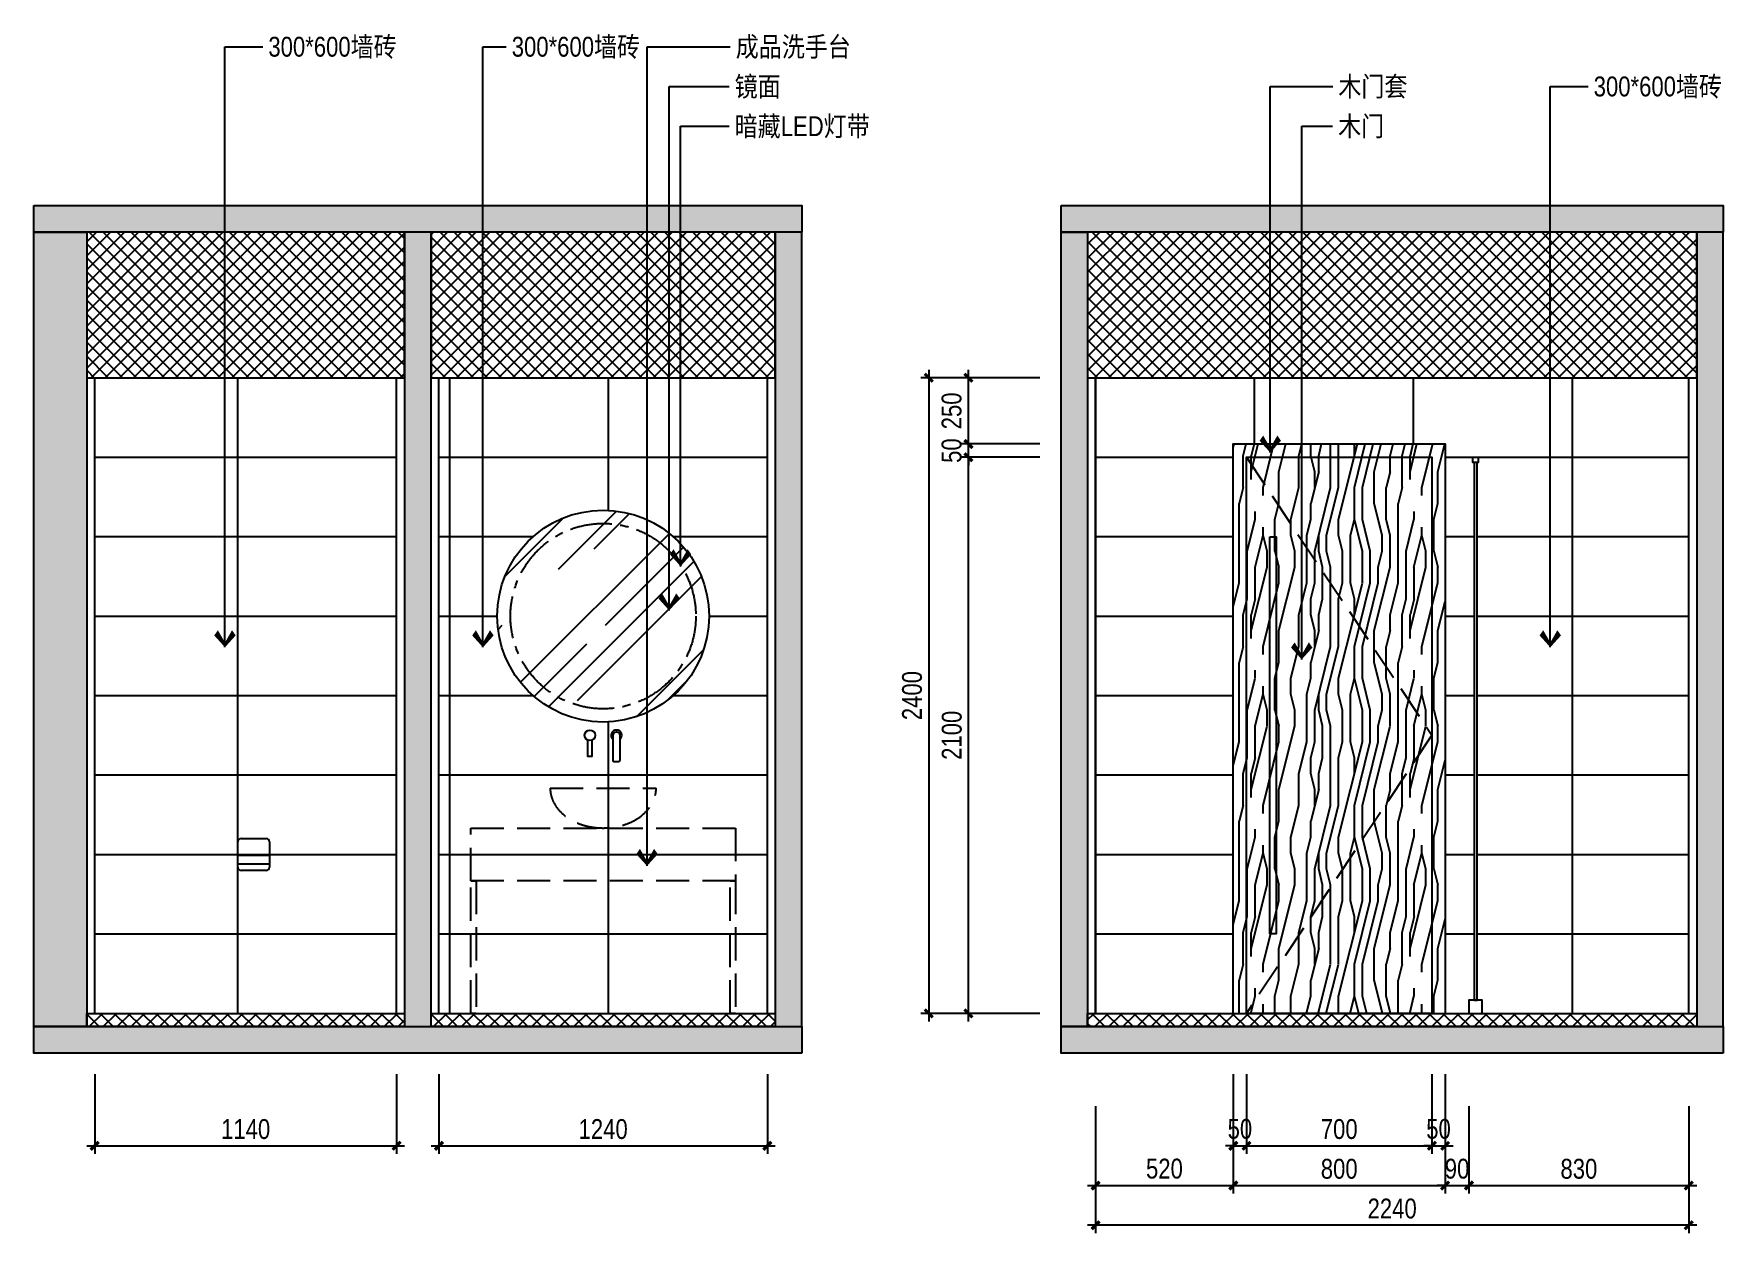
# Model space of a CAD drawing. Extents: x 468514 to 728049, y -74127 to 69080.
# Drawn here: x 614722 to 621101, y -71357 to -66828 of the extents above; entities that cross this region are included whole.
import ezdxf

# ---------------------------------------------------------------- set-up
doc = ezdxf.new("R2010")
doc.units = 0
doc.header["$LTSCALE"] = 500
doc.header["$MEASUREMENT"] = 0
doc.linetypes.add('CENTER', pattern=[50.8, 31.75, -6.35, 6.35, -6.35])
doc.linetypes.add('DASH', pattern=[0.35, 0.25, -0.1])
doc.layers.get('Defpoints').update_dxf_attribs({"color": 229})
for name, color, linetype in [('E 立面填充', 250, 'Continuous'), ('E 立面墙体', 245, 'Continuous'), ('E 立面家具、洁具', 153, 'Continuous'), ('E 立面材料分格线', 8, 'Continuous'), ('E 立面标注尺寸', 9, 'Continuous'), ('E 立面装饰完成线', 225, 'Continuous'), ('E 立面门', 107, 'Continuous')]:
    doc.layers.add(name, color=color, linetype=linetype)
doc.styles.add('PDC DIM', font='PMingLiU-ExtB.ttf', dxfattribs={"width": 0.85})
doc.dimstyles.new('PDC-A2', dxfattribs={"dimscale": 0, "dimtxt": 2.5, "dimasz": 1, "dimexe": 1, "dimexo": 1, "dimgap": 0.7, "dimtad": 1, "dimdec": 0, "dimtxsty": 'PDC DIM', "dimblk": 'ARCHTICK', "dimcen": 1, "dimdle": 1, "dimclrd": 8, "dimclre": 8, "dimclrt": 9, "dimadec": 0, "dimazin": 0, "dimtfac": 1, "dimtdec": 0, "dimtix": 1, "dimtmove": 2, "dimatfit": 3, "dimldrblk": 'PDC A2 T R', "dimfxl": 10, "dimfxlon": 1, "dimarcsym": 0})

# ---------------------------------------------------------------- blocks, each defined once
blk = doc.blocks.new('A$C75677FE9')
for p, q in [((0, 12.5), (0, 107.5)), ((12.5, 120), (107.5, 120)), ((120, 107.5), (120, 12.5)), ((120, 55.6), (0, 55.6)), ((0, 25), (120, 25)), ((107.5, 0), (12.5, 0))]:
    blk.add_line(p, q)
for centre, start, end in [((12.5, 107.5), 90, 180), ((107.5, 107.5), 0, 90), ((12.5, 12.5), 180, 270), ((107.5, 12.5), 270, 0)]:
    blk.add_arc(centre, 12.5, start, end)
blk = doc.blocks.new('4334')
at = {"layer": 'E 立面家具、洁具'}
blk.add_lwpolyline([(609050.2, 2756.5), (609050.2, 2695), (609035.2, 2695), (609035.2, 2756.5)], dxfattribs=at)
blk.add_lwpolyline([(609130.2, 2775, -1), (609155.2, 2775), (609155.2, 2680, -0.414214), (609150.2, 2675), (609135.2, 2675, -0.414214), (609130.2, 2680)], format="xyb", close=True, dxfattribs=at)
blk.add_circle((609042.7, 2775), 20, dxfattribs=at)
blk.add_arc((609142.7, 2775), 20, 308.68219, 231.31781, dxfattribs=at)
blk = doc.blocks.new('34345')
at = {"linetype": 'DASH'}
blk.add_lwpolyline([(616671.6, -71983.3), (617071.6, -71983.3)], dxfattribs=at)
for points in [[(616371.6, -72133.3), (617371.6, -72133.3), (617371.6, -72333.3), (616371.6, -72333.3)], [(616371.6, -72333.3), (616391.6, -72333.3), (616391.6, -72833.3), (616371.6, -72833.3)], [(617351.6, -72333.3), (617371.6, -72333.3), (617371.6, -72833.3), (617351.6, -72833.3)]]:
    blk.add_lwpolyline(points, close=True, dxfattribs=at)
blk.add_ellipse((616871.6, -71983.3), major_axis=(200, 0), ratio=0.75, start_param=3.141593, end_param=6.283185, dxfattribs=at)
blk.add_blockref('4334', (7778.9, -74558.3))
blk = doc.blocks.new('_ArchTick')
at = {"color": 0, "linetype": 'ByBlock', "const_width": 0.4}
blk.add_lwpolyline([(-0.5, -0.5), (0.5, 0.5)], dxfattribs=at)
blk = doc.blocks.new('*D2056')
at = {"layer": 'Defpoints', "color": 0, "transparency": 16777216}
for p in [(618251, -68426.5), (618551, -68426.5), (618551, -70526.5)]:
    blk.add_point(p, dxfattribs=at)
at = {"layer": 'E 立面标注尺寸', "color": 8, "lineweight": -2, "transparency": 16777216}
for p, q in [((618521, -68426.5), (618221, -68426.5)), ((618251, -70556.5), (618251, -68396.5)), ((618521, -70526.5), (618221, -70526.5))]:
    blk.add_line(p, q, dxfattribs=at)
at = {"layer": 'E 立面标注尺寸', "color": 8, "lineweight": -2, "transparency": 16777216, "xscale": 30.00000447440561, "yscale": 30.00000447440561, "zscale": 30.00000447440561}
for p, rotation in [((618251, -68426.5), 90), ((618251, -70526.5), 270)]:
    blk.add_blockref('_ArchTick', p, dxfattribs=dict(at, rotation=rotation))
at = {"layer": 'E 立面标注尺寸', "color": 9, "transparency": 16777216, "insert": (618188.3, -69476.5), "char_height": 75, "attachment_point": 5, "rotation": 90, "style": 'PDC DIM'}
blk.add_mtext('2100', dxfattribs=at)
blk = doc.blocks.new('PDC A2 T R')
at = {"color": 0, "linetype": 'ByBlock'}
blk.add_line((0, 0), (-2, 0), dxfattribs=at)
for points in [[(-2.15, 0.89), (-1.49, 1.35), (-0.6, 0), (0, 0)], [(-2.15, -0.89), (-1.49, -1.35), (-0.6, 0), (0, 0)]]:
    blk.add_solid(points, dxfattribs=at)
blk = doc.blocks.new('*D2057')
at = {"layer": 'Defpoints', "color": 0, "transparency": 16777216}
for p in [(618251, -68376.5), (618551, -68376.5), (618551, -68426.5)]:
    blk.add_point(p, dxfattribs=at)
at = {"layer": 'E 立面标注尺寸', "color": 8, "lineweight": -2, "transparency": 16777216}
for p, q in [((618521, -68376.5), (618221, -68376.5)), ((618251, -68376.5), (618251, -68346.5)), ((618251, -68426.5), (618251, -68376.5)), ((618521, -68426.5), (618221, -68426.5)), ((618251, -68426.5), (618251, -68456.5))]:
    blk.add_line(p, q, dxfattribs=at)
at = {"layer": 'E 立面标注尺寸', "color": 8, "lineweight": -2, "transparency": 16777216, "xscale": 30.00000447440561, "yscale": 30.00000447440561, "zscale": 30.00000447440561}
for p, rotation in [((618251, -68376.5), 270), ((618251, -68426.5), 90)]:
    blk.add_blockref('_ArchTick', p, dxfattribs=dict(at, rotation=rotation))
at = {"layer": 'E 立面标注尺寸', "color": 9, "transparency": 16777216, "insert": (618187.6, -68401.5), "char_height": 75, "attachment_point": 5, "rotation": 90, "style": 'PDC DIM'}
blk.add_mtext('50', dxfattribs=at)
blk = doc.blocks.new('*D2058')
at = {"layer": 'Defpoints', "color": 0, "transparency": 16777216}
for p in [(618251, -68126.5), (618551, -68126.5), (618551, -68376.5)]:
    blk.add_point(p, dxfattribs=at)
at = {"layer": 'E 立面标注尺寸', "color": 8, "lineweight": -2, "transparency": 16777216}
for p, q in [((618521, -68126.5), (618221, -68126.5)), ((618251, -68406.5), (618251, -68096.5)), ((618521, -68376.5), (618221, -68376.5))]:
    blk.add_line(p, q, dxfattribs=at)
at = {"layer": 'E 立面标注尺寸', "color": 8, "lineweight": -2, "transparency": 16777216, "xscale": 30.00000447440561, "yscale": 30.00000447440561, "zscale": 30.00000447440561}
for p, rotation in [((618251, -68126.5), 90), ((618251, -68376.5), 270)]:
    blk.add_blockref('_ArchTick', p, dxfattribs=dict(at, rotation=rotation))
at = {"layer": 'E 立面标注尺寸', "color": 9, "transparency": 16777216, "insert": (618187.6, -68251.5), "char_height": 75, "attachment_point": 5, "rotation": 90, "style": 'PDC DIM'}
blk.add_mtext('250', dxfattribs=at)
blk = doc.blocks.new('*D2059')
at = {"layer": 'Defpoints', "color": 0, "transparency": 16777216}
for p in [(618551, -68126.5), (618101, -70526.5), (618551, -70526.5)]:
    blk.add_point(p, dxfattribs=at)
at = {"layer": 'E 立面标注尺寸', "color": 8, "lineweight": -2, "transparency": 16777216}
for p, q in [((618401, -68126.5), (618071, -68126.5)), ((618101, -68096.5), (618101, -70556.5)), ((618401, -70526.5), (618071, -70526.5))]:
    blk.add_line(p, q, dxfattribs=at)
at = {"layer": 'E 立面标注尺寸', "color": 8, "lineweight": -2, "transparency": 16777216, "xscale": 30.00000447440561, "yscale": 30.00000447440561, "zscale": 30.00000447440561}
for p, rotation in [((618101, -68126.5), 90), ((618101, -70526.5), 270)]:
    blk.add_blockref('_ArchTick', p, dxfattribs=dict(at, rotation=rotation))
at = {"layer": 'E 立面标注尺寸', "color": 9, "transparency": 16777216, "insert": (618038.3, -69326.5), "char_height": 75, "attachment_point": 5, "rotation": 90, "style": 'PDC DIM'}
blk.add_mtext('2400', dxfattribs=at)
blk = doc.blocks.new('*D2060')
at = {"layer": 'Defpoints', "color": 0, "transparency": 16777216}
for p in [(614951.6, -70726.5), (616091.6, -70726.5), (616091.6, -71026.5)]:
    blk.add_point(p, dxfattribs=at)
at = {"layer": 'E 立面标注尺寸', "color": 8, "lineweight": -2, "transparency": 16777216}
for p, q in [((614951.6, -70756.5), (614951.6, -71056.5)), ((616091.6, -70756.5), (616091.6, -71056.5)), ((614921.6, -71026.5), (616121.6, -71026.5))]:
    blk.add_line(p, q, dxfattribs=at)
at = {"layer": 'E 立面标注尺寸', "color": 8, "lineweight": -2, "transparency": 16777216, "xscale": 30.00000447440561, "yscale": 30.00000447440561, "zscale": 30.00000447440561, "rotation": 180}
blk.add_blockref('_ArchTick', (614951.6, -71026.5), dxfattribs=at)
at = {"layer": 'E 立面标注尺寸', "color": 8, "lineweight": -2, "transparency": 16777216, "xscale": 30.00000447440561, "yscale": 30.00000447440561, "zscale": 30.00000447440561}
blk.add_blockref('_ArchTick', (616091.6, -71026.5), dxfattribs=at)
at = {"layer": 'E 立面标注尺寸', "color": 9, "transparency": 16777216, "insert": (615521.6, -70963.7), "char_height": 75, "attachment_point": 5, "style": 'PDC DIM'}
blk.add_mtext('1140', dxfattribs=at)
blk = doc.blocks.new('*D2061')
at = {"layer": 'Defpoints', "color": 0, "transparency": 16777216}
for p in [(616251.6, -70726.5), (617491.6, -70726.5), (617491.6, -71026.5)]:
    blk.add_point(p, dxfattribs=at)
at = {"layer": 'E 立面标注尺寸', "color": 8, "lineweight": -2, "transparency": 16777216}
for p, q in [((616251.6, -70756.5), (616251.6, -71056.5)), ((617491.6, -70756.5), (617491.6, -71056.5)), ((616221.6, -71026.5), (617521.6, -71026.5))]:
    blk.add_line(p, q, dxfattribs=at)
at = {"layer": 'E 立面标注尺寸', "color": 8, "lineweight": -2, "transparency": 16777216, "xscale": 30.00000447440561, "yscale": 30.00000447440561, "zscale": 30.00000447440561, "rotation": 180}
blk.add_blockref('_ArchTick', (616251.6, -71026.5), dxfattribs=at)
at = {"layer": 'E 立面标注尺寸', "color": 8, "lineweight": -2, "transparency": 16777216, "xscale": 30.00000447440561, "yscale": 30.00000447440561, "zscale": 30.00000447440561}
blk.add_blockref('_ArchTick', (617491.6, -71026.5), dxfattribs=at)
at = {"layer": 'E 立面标注尺寸', "color": 9, "transparency": 16777216, "insert": (616871.6, -70963.7), "char_height": 75, "attachment_point": 5, "style": 'PDC DIM'}
blk.add_mtext('1240', dxfattribs=at)
blk = doc.blocks.new('*D2062')
at = {"layer": 'Defpoints', "color": 0, "transparency": 16777216}
for p in [(619251, -70726.5), (619301, -70726.5), (619301, -71026.5)]:
    blk.add_point(p, dxfattribs=at)
at = {"layer": 'E 立面标注尺寸', "color": 8, "lineweight": -2, "transparency": 16777216}
for p, q in [((619251, -70756.5), (619251, -71056.5)), ((619301, -70756.5), (619301, -71056.5)), ((619251, -71026.5), (619221, -71026.5)), ((619251, -71026.5), (619301, -71026.5)), ((619301, -71026.5), (619331, -71026.5))]:
    blk.add_line(p, q, dxfattribs=at)
at = {"layer": 'E 立面标注尺寸', "color": 8, "lineweight": -2, "transparency": 16777216, "xscale": 30.00000447440561, "yscale": 30.00000447440561, "zscale": 30.00000447440561}
blk.add_blockref('_ArchTick', (619251, -71026.5), dxfattribs=at)
at = {"layer": 'E 立面标注尺寸', "color": 8, "lineweight": -2, "transparency": 16777216, "xscale": 30.00000447440561, "yscale": 30.00000447440561, "zscale": 30.00000447440561, "rotation": 180}
blk.add_blockref('_ArchTick', (619301, -71026.5), dxfattribs=at)
at = {"layer": 'E 立面标注尺寸', "color": 9, "transparency": 16777216, "insert": (619276, -70963), "char_height": 75, "attachment_point": 5, "style": 'PDC DIM'}
blk.add_mtext('50', dxfattribs=at)
blk = doc.blocks.new('*D2063')
at = {"layer": 'Defpoints', "color": 0, "transparency": 16777216}
for p in [(619301, -70726.5), (620001, -70726.5), (620001, -71026.5)]:
    blk.add_point(p, dxfattribs=at)
at = {"layer": 'E 立面标注尺寸', "color": 8, "lineweight": -2, "transparency": 16777216}
for p, q in [((619301, -70756.5), (619301, -71056.5)), ((620001, -70756.5), (620001, -71056.5)), ((619271, -71026.5), (620031, -71026.5))]:
    blk.add_line(p, q, dxfattribs=at)
at = {"layer": 'E 立面标注尺寸', "color": 8, "lineweight": -2, "transparency": 16777216, "xscale": 30.00000447440561, "yscale": 30.00000447440561, "zscale": 30.00000447440561, "rotation": 180}
blk.add_blockref('_ArchTick', (619301, -71026.5), dxfattribs=at)
at = {"layer": 'E 立面标注尺寸', "color": 8, "lineweight": -2, "transparency": 16777216, "xscale": 30.00000447440561, "yscale": 30.00000447440561, "zscale": 30.00000447440561}
blk.add_blockref('_ArchTick', (620001, -71026.5), dxfattribs=at)
at = {"layer": 'E 立面标注尺寸', "color": 9, "transparency": 16777216, "insert": (619651, -70963.7), "char_height": 75, "attachment_point": 5, "style": 'PDC DIM'}
blk.add_mtext('700', dxfattribs=at)
blk = doc.blocks.new('*D2064')
at = {"layer": 'Defpoints', "color": 0, "transparency": 16777216}
for p in [(620001, -70726.5), (620051, -70726.5), (620051, -71026.5)]:
    blk.add_point(p, dxfattribs=at)
at = {"layer": 'E 立面标注尺寸', "color": 8, "lineweight": -2, "transparency": 16777216}
for p, q in [((620001, -70756.5), (620001, -71056.5)), ((620051, -70756.5), (620051, -71056.5)), ((620001, -71026.5), (619971, -71026.5)), ((620001, -71026.5), (620051, -71026.5)), ((620051, -71026.5), (620081, -71026.5))]:
    blk.add_line(p, q, dxfattribs=at)
at = {"layer": 'E 立面标注尺寸', "color": 8, "lineweight": -2, "transparency": 16777216, "xscale": 30.00000447440561, "yscale": 30.00000447440561, "zscale": 30.00000447440561}
blk.add_blockref('_ArchTick', (620001, -71026.5), dxfattribs=at)
at = {"layer": 'E 立面标注尺寸', "color": 8, "lineweight": -2, "transparency": 16777216, "xscale": 30.00000447440561, "yscale": 30.00000447440561, "zscale": 30.00000447440561, "rotation": 180}
blk.add_blockref('_ArchTick', (620051, -71026.5), dxfattribs=at)
at = {"layer": 'E 立面标注尺寸', "color": 9, "transparency": 16777216, "insert": (620026, -70963), "char_height": 75, "attachment_point": 5, "style": 'PDC DIM'}
blk.add_mtext('50', dxfattribs=at)
blk = doc.blocks.new('*D2065')
at = {"layer": 'Defpoints', "color": 0, "transparency": 16777216}
for p in [(618731, -70726.5), (619251, -70726.5), (619251, -71176.5)]:
    blk.add_point(p, dxfattribs=at)
at = {"layer": 'E 立面标注尺寸', "color": 8, "lineweight": -2, "transparency": 16777216}
for p, q in [((618731, -70876.5), (618731, -71206.5)), ((619251, -70876.5), (619251, -71206.5)), ((618701, -71176.5), (619281, -71176.5))]:
    blk.add_line(p, q, dxfattribs=at)
at = {"layer": 'E 立面标注尺寸', "color": 8, "lineweight": -2, "transparency": 16777216, "xscale": 30.00000447440561, "yscale": 30.00000447440561, "zscale": 30.00000447440561, "rotation": 180}
blk.add_blockref('_ArchTick', (618731, -71176.5), dxfattribs=at)
at = {"layer": 'E 立面标注尺寸', "color": 8, "lineweight": -2, "transparency": 16777216, "xscale": 30.00000447440561, "yscale": 30.00000447440561, "zscale": 30.00000447440561}
blk.add_blockref('_ArchTick', (619251, -71176.5), dxfattribs=at)
at = {"layer": 'E 立面标注尺寸', "color": 9, "transparency": 16777216, "insert": (618991, -71113), "char_height": 75, "attachment_point": 5, "style": 'PDC DIM'}
blk.add_mtext('520', dxfattribs=at)
blk = doc.blocks.new('*D2066')
at = {"layer": 'Defpoints', "color": 0, "transparency": 16777216}
for p in [(619251, -70726.5), (620051, -70726.5), (620051, -71176.5)]:
    blk.add_point(p, dxfattribs=at)
at = {"layer": 'E 立面标注尺寸', "color": 8, "lineweight": -2, "transparency": 16777216}
for p, q in [((619251, -70876.5), (619251, -71206.5)), ((620051, -70876.5), (620051, -71206.5)), ((619221, -71176.5), (620081, -71176.5))]:
    blk.add_line(p, q, dxfattribs=at)
at = {"layer": 'E 立面标注尺寸', "color": 8, "lineweight": -2, "transparency": 16777216, "xscale": 30.00000447440561, "yscale": 30.00000447440561, "zscale": 30.00000447440561, "rotation": 180}
blk.add_blockref('_ArchTick', (619251, -71176.5), dxfattribs=at)
at = {"layer": 'E 立面标注尺寸', "color": 8, "lineweight": -2, "transparency": 16777216, "xscale": 30.00000447440561, "yscale": 30.00000447440561, "zscale": 30.00000447440561}
blk.add_blockref('_ArchTick', (620051, -71176.5), dxfattribs=at)
at = {"layer": 'E 立面标注尺寸', "color": 9, "transparency": 16777216, "insert": (619651, -71113.7), "char_height": 75, "attachment_point": 5, "style": 'PDC DIM'}
blk.add_mtext('800', dxfattribs=at)
blk = doc.blocks.new('*D2067')
at = {"layer": 'Defpoints', "color": 0, "transparency": 16777216}
for p in [(620051, -70726.5), (620141, -70726.5), (620141, -71176.5)]:
    blk.add_point(p, dxfattribs=at)
at = {"layer": 'E 立面标注尺寸', "color": 8, "lineweight": -2, "transparency": 16777216}
for p, q in [((620051, -70876.5), (620051, -71206.5)), ((620141, -70876.5), (620141, -71206.5)), ((620051, -71176.5), (620021, -71176.5)), ((620051, -71176.5), (620141, -71176.5)), ((620141, -71176.5), (620171, -71176.5))]:
    blk.add_line(p, q, dxfattribs=at)
at = {"layer": 'E 立面标注尺寸', "color": 8, "lineweight": -2, "transparency": 16777216, "xscale": 30.00000447440561, "yscale": 30.00000447440561, "zscale": 30.00000447440561}
blk.add_blockref('_ArchTick', (620051, -71176.5), dxfattribs=at)
at = {"layer": 'E 立面标注尺寸', "color": 8, "lineweight": -2, "transparency": 16777216, "xscale": 30.00000447440561, "yscale": 30.00000447440561, "zscale": 30.00000447440561, "rotation": 180}
blk.add_blockref('_ArchTick', (620141, -71176.5), dxfattribs=at)
at = {"layer": 'E 立面标注尺寸', "color": 9, "transparency": 16777216, "insert": (620096, -71113.3), "char_height": 75, "attachment_point": 5, "style": 'PDC DIM'}
blk.add_mtext('90', dxfattribs=at)
blk = doc.blocks.new('*D2068')
at = {"layer": 'Defpoints', "color": 0, "transparency": 16777216}
for p in [(620141, -70726.5), (620971, -70726.5), (620971, -71176.5)]:
    blk.add_point(p, dxfattribs=at)
at = {"layer": 'E 立面标注尺寸', "color": 8, "lineweight": -2, "transparency": 16777216}
for p, q in [((620141, -70876.5), (620141, -71206.5)), ((620971, -70876.5), (620971, -71206.5)), ((620111, -71176.5), (621001, -71176.5))]:
    blk.add_line(p, q, dxfattribs=at)
at = {"layer": 'E 立面标注尺寸', "color": 8, "lineweight": -2, "transparency": 16777216, "xscale": 30.00000447440561, "yscale": 30.00000447440561, "zscale": 30.00000447440561, "rotation": 180}
blk.add_blockref('_ArchTick', (620141, -71176.5), dxfattribs=at)
at = {"layer": 'E 立面标注尺寸', "color": 8, "lineweight": -2, "transparency": 16777216, "xscale": 30.00000447440561, "yscale": 30.00000447440561, "zscale": 30.00000447440561}
blk.add_blockref('_ArchTick', (620971, -71176.5), dxfattribs=at)
at = {"layer": 'E 立面标注尺寸', "color": 9, "transparency": 16777216, "insert": (620556, -71113.7), "char_height": 75, "attachment_point": 5, "style": 'PDC DIM'}
blk.add_mtext('830', dxfattribs=at)
blk = doc.blocks.new('*D2069')
at = {"layer": 'Defpoints', "color": 0, "transparency": 16777216}
for p in [(618731, -70726.5), (620971, -70726.5), (618731, -71326.5)]:
    blk.add_point(p, dxfattribs=at)
at = {"layer": 'E 立面标注尺寸', "color": 8, "lineweight": -2, "transparency": 16777216}
for p, q in [((618731, -71026.5), (618731, -71356.5)), ((620971, -71026.5), (620971, -71356.5)), ((621001, -71326.5), (618701, -71326.5))]:
    blk.add_line(p, q, dxfattribs=at)
at = {"layer": 'E 立面标注尺寸', "color": 8, "lineweight": -2, "transparency": 16777216, "xscale": 30.00000447440561, "yscale": 30.00000447440561, "zscale": 30.00000447440561, "rotation": 180}
blk.add_blockref('_ArchTick', (618731, -71326.5), dxfattribs=at)
at = {"layer": 'E 立面标注尺寸', "color": 8, "lineweight": -2, "transparency": 16777216, "xscale": 30.00000447440561, "yscale": 30.00000447440561, "zscale": 30.00000447440561}
blk.add_blockref('_ArchTick', (620971, -71326.5), dxfattribs=at)
at = {"layer": 'E 立面标注尺寸', "color": 9, "transparency": 16777216, "insert": (619851, -71263.7), "char_height": 75, "attachment_point": 5, "style": 'PDC DIM'}
blk.add_mtext('2240', dxfattribs=at)

msp = doc.modelspace()

# ---------------------------------------------------------------- hatches: boundary and pattern name
at = {"layer": 'E 立面填充'}
h = msp.add_hatch(dxfattribs=at)
h.set_pattern_fill('ANSI37', color=256, scale=300, angle=90)
h.paths.add_polyline_path([(614921.6, -68126.5), (616121.6, -68126.5), (616121.6, -67576.5), (614921.6, -67576.5)])
h = msp.add_hatch(dxfattribs=at)
h.set_pattern_fill('ANSI37', color=256, scale=300, angle=90)
h.paths.add_polyline_path([(616221.6, -68126.5), (617521.6, -68126.5), (617521.6, -67576.5), (616221.6, -67576.5)])
h = msp.add_hatch(dxfattribs=at)
h.set_pattern_fill('ANSI37', color=256, scale=300, angle=90)
h.set_pattern_definition([(135, (-3264.914, 0), (-26.5165043, -26.5165043), []), (225, (-3264.914, 0), (26.5165043, -26.5165043), [])])
h.paths.add_polyline_path([(618701, -68126.5), (621001, -68126.5), (621001, -67576.5), (618701, -67576.5)])
h = msp.add_hatch(dxfattribs=at)
h.set_pattern_fill('_USER', color=256, scale=600, angle=90, pattern_type=0)
h.set_pattern_definition([(90, (616091.6, -70526.5), (-600, 4e-14), [])])
h.paths.add_polyline_path([(616091.6, -68126.5), (614951.6, -68126.5), (614951.6, -70526.5), (616091.6, -70526.5)])
h = msp.add_hatch(dxfattribs=at)
h.set_pattern_fill('_USER', color=256, scale=300, pattern_type=0)
h.set_pattern_definition([(0, (616091.58, -70526.5), (0, 300), [])])
h.paths.add_polyline_path([(616091.6, -68126.5), (614951.6, -68126.5), (614951.6, -70526.5), (616091.6, -70526.5)])
h = msp.add_hatch(dxfattribs=at)
h.set_pattern_fill('_USER', color=256, scale=300, pattern_type=0)
h.set_pattern_definition([(0, (616251.58, -70526.5), (0, 300), [])])
h.paths.add_polyline_path([(616251.6, -68126.5), (617491.6, -68126.5), (617491.6, -70526.5), (616251.6, -70526.5)])
edge = h.paths.add_edge_path(flags=16)
edge.add_arc((616871.6, -69026.5), 400, 0, 360)
h = msp.add_hatch(dxfattribs=at)
h.set_pattern_fill('_USER', color=256, scale=600, angle=90, pattern_type=0)
h.set_pattern_definition([(90, (617491.6, -70526.5), (-600, 4e-14), [])])
h.paths.add_polyline_path([(616251.6, -68126.5), (617491.6, -68126.5), (617491.6, -70526.5), (616251.6, -70526.5)])
edge = h.paths.add_edge_path(flags=16)
edge.add_arc((616871.6, -69026.5), 400, 0, 360)
h = msp.add_hatch(dxfattribs=at)
h.set_pattern_fill('_USER', color=256, scale=600, angle=90, pattern_type=0)
h.set_pattern_definition([(90, (618731, -70526.5), (-600, 4e-14), [])])
h.paths.add_polyline_path([(620971, -68126.5), (618731, -68126.5), (618731, -70526.5), (619251, -70526.5), (619251, -68376.5), (620051, -68376.5), (620051, -70526.5), (620141, -70526.5), (620141, -70476.5), (620160, -70476.5), (620160, -68446.5), (620156, -68446.5), (620156, -68426.5), (620176, -68426.5), (620176, -68446.5), (620172, -70476.5), (620191, -70476.5), (620191, -70526.5), (620971, -70526.5)])
h = msp.add_hatch(dxfattribs=at)
h.set_pattern_fill('_USER', color=256, scale=300, pattern_type=0)
h.set_pattern_definition([(0, (620971, -70526.5), (0, 300), [])])
h.paths.add_polyline_path([(620971, -68126.5), (618731, -68126.5), (618731, -70526.5), (619251, -70526.5), (619251, -68376.5), (620051, -68376.5), (620051, -70526.5), (620141, -70526.5), (620141, -70476.5), (620160, -70476.5), (620160, -68446.5), (620156, -68446.5), (620156, -68426.5), (620176, -68426.5), (620176, -68446.5), (620172, -70476.5), (620191, -70476.5), (620191, -70526.5), (620971, -70526.5)])
h = msp.add_hatch(dxfattribs=at)
h.set_pattern_fill('木纹5', color=256, scale=150, angle=90, pattern_type=2)
h.set_pattern_definition([(90, (111223.1, -72201.5), (-600, 4e-14), [120, -180, 60, -240]), (90, (111208.1, -71781.5), (-600, 4e-14), [120, -480]), (90, (111178.1, -71841.5), (-600, 4e-14), [60, -540]), (90, (111163.1, -72171.5), (-600, 4e-14), [30, -420, 30, -120]), (90, (111133.1, -71961.5), (-600, 4e-14), [120, -180, 30, -270]), (90, (111118.1, -72111.5), (-600, 4e-14), [90, -510]), (90, (111103.1, -71961.5), (-600, 4e-14), [180, -420]), (90, (111088.1, -72141.5), (-600, 4e-14), [120, -480]), (90, (111073.1, -71901.5), (-600, 4e-14), [300, -300]), (90, (111043.1, -72081.5), (-600, 4e-14), [60, -180, 120, -240]), (90, (111028.1, -71661.5), (-600, 4e-14), [120, -480]), (90, (111013.1, -71781.5), (-600, 4e-14), [60, -540]), (90, (110998.1, -71901.5), (-600, 4e-14), [60, -540]), (90, (110983.1, -72201.5), (-600, 4e-14), [120, -480]), (90, (110968.1, -71901.5), (-600, 4e-14), [120, -480]), (90, (110938.1, -71901.5), (-600, 4e-14), [120, -120, 120, -240]), (90, (110908.1, -72021.5), (-600, 4e-14), [60, -300, 120, -120]), (90, (110893.1, -71901.5), (-600, 4e-14), [180, -420]), (90, (110863.1, -71901.5), (-600, 4e-14), [120, -480]), (90, (110848.1, -72141.5), (-600, 4e-14), [180, -240, 60, -120]), (90, (110818.1, -72141.5), (-600, 4e-14), [300, -300]), (90, (110803.1, -71781.5), (-600, 4e-14), [60, -540]), (90, (110788.1, -71961.5), (-600, 4e-14), [120, -480]), (90, (110773.1, -72081.5), (-600, 4e-14), [60, -240, 60, -240]), (90, (110758.1, -72141.5), (-600, 4e-14), [60, -180, 120, -240]), (90, (110743.1, -72021.5), (-600, 4e-14), [60, -300, 60, -180]), (90, (110728.1, -71901.5), (-600, 4e-14), [180, -420]), (90, (110698.1, -72141.5), (-600, 4e-14), [120, -480]), (90, (110683.1, -71841.5), (-600, 4e-14), [60, -540]), (90, (110668.1, -71721.5), (-600, 4e-14), [60, -540]), (104.036243, (111178.07, -71781.5), (2e-08, 600), [61.8, -2412.0633]), (104.036243, (111043.07, -71721.5), (2e-08, 600), [61.8, -2412.0633]), (104.036243, (110683.07, -71781.5), (2e-08, 600), [61.8, -2412.0633]), (104.036243, (110908.07, -71961.5), (2e-08, 600), [61.8, -2412.0633]), (104.036243, (110818.07, -71841.5), (2e-08, 600), [61.8, -2412.0633]), (104.036243, (110863.07, -71781.5), (2e-08, 600), [61.8, -2412.0633]), (104.036243, (110758.07, -72081.5), (2e-08, 600), [61.8, -2412.0633]), (104.036243, (110788.07, -71841.5), (2e-08, 600), [61.8, -2412.0633]), (104.036243, (111013.07, -71721.5), (2e-08, 600), [123.6, -2350.2633]), (104.036243, (110968.07, -71781.5), (2e-08, 600), [123.6, -2350.2633]), (104.036243, (110938.07, -71781.5), (2e-08, 600), [123.6, -2350.2633]), (255.963757, (111133.07, -71961.5), (2e-08, -600), [61.8, -123.6, 61.8, -2226.6633]), (255.963757, (111043.07, -72081.5), (2e-08, -600), [61.8, -2412.0633]), (255.963757, (110773.07, -72081.5), (2e-08, -600), [123.6, -2350.2633]), (284.036243, (111208.07, -71781.5), (-2e-08, -600), [61.8, -2412.0633]), (75.963757, (111208.07, -71661.5), (-2e-08, 600), [61.8, -2412.0633]), (75.963757, (110998.07, -71841.5), (-2e-08, 600), [61.8, -2412.0633]), (75.963757, (110893.07, -71721.5), (-2e-08, 600), [61.8, -2412.0633]), (75.963757, (110848.07, -71961.5), (-2e-08, 600), [61.8, -2412.0633]), (75.963757, (110773.07, -72021.5), (-2e-08, 600), [61.8, -2412.0633]), (75.963757, (110743.07, -71961.5), (-2e-08, 600), [61.8, -2412.0633]), (75.963757, (110848.07, -71961.5), (-2e-08, 600), [61.8, -2412.0633]), (75.963757, (110758.07, -71781.5), (-2e-08, 600), [247.2, -2226.6633]), (75.963757, (111163.07, -72141.5), (-2e-08, 600), [247.2, -2226.6633]), (75.963757, (111118.07, -72081.5), (-2e-08, 600), [247.2, -2226.6633]), (75.963757, (111088.07, -72021.5), (-2e-08, 600), [61.8, -123.6, 123.6, -2164.8633]), (75.963757, (111043.07, -72021.5), (-2e-08, 600), [123.6, -123.6, 123.6, -2103.0633]), (75.963757, (110983.07, -72081.5), (-2e-08, 600), [247.2, -2226.6633]), (75.963757, (110938.07, -72141.5), (-2e-08, 600), [247.2, -2226.6633]), (75.963757, (110908.07, -72141.5), (-2e-08, 600), [247.2, -2226.6633]), (75.963757, (110728.07, -71721.5), (-2e-08, 600), [61.8, -2412.0633]), (75.963768, (110668.07, -71661.5), (-0.000115, 600), [123.6, -2350.2633]), (75.963768, (110698.07, -72021.5), (-0.000115, 600), [123.6, -2350.2633]), (75.963758, (111223.07, -72081.5), (-1e-05, 600), [247.2, -2226.6633]), (75.963758, (110803.07, -71721.5), (-1e-05, 600), [185.4, -2288.4633]), (75.963758, (110848.07, -71661.5), (-1e-05, 600), [370.8, -2103.0633])])
h.paths.add_polyline_path([(619251, -68376.5), (620051, -68376.5), (620051, -70526.5), (619251, -70526.5)])
at = {"layer": 'E 立面墙体'}
h = msp.add_hatch(color=250, dxfattribs=at)
h.dxf.hatch_style = 1
h.paths.add_polyline_path([(614721.6, -67476.5), (617621.6, -67476.5), (617621.6, -67576.5), (614721.6, -67576.5)])
h = msp.add_hatch(color=250, dxfattribs=at)
h.dxf.hatch_style = 1
h.paths.add_polyline_path([(618601, -67476.5), (621101, -67476.5), (621101, -67576.5), (618601, -67576.5)])
h = msp.add_hatch(dxfattribs=at)
h.set_pattern_fill('钢筋混凝土', color=250, scale=10, pattern_type=2)
h.set_pattern_definition([(45, (120727.614, -72201.5), (-35.355339, 35.355339), []), (50, (120727.614, -72201.5), (71.726018, -6.2752135), [7.5, -82.5]), (355, (120727.614, -72201.5), (-13.875133, 75.219213), [6, -66]), (100.4514, (120733.59, -72202.02), (57.850938, 68.943954), [6.374019, -70.114211]), (46.1842, (120727.61, -72181.5), (106.724105, -16.551901), [11.25, -123.75]), (96.6356, (120736.51, -72182.88), (93.46627, 97.411787), [9.56103, -105.1713]), (351.1842, (120727.61, -72181.5), (93.466195, 97.41186), [9, -99]), (21, (120737.614, -72186.5), (59.690705, -40.261889), [7.5, -82.5]), (326, (120737.614, -72186.5), (24.331533, 72.515005), [6, -66]), (71.4514, (120742.59, -72189.855), (84.022263, 32.25305), [6.374019, -70.114211]), (37.5, (120727.614, -72201.5), (1.2159855, 33.2893854), [0.5, -65.2, 0.5, -67, 0.5, -66.25]), (7.5, (120727.614, -72201.5), (26.3069537, 39.4411712), [0.5, -38.2, 0.5, -63.7, 0.5, -25.25]), (327.5, (120705.314, -72201.5), (53.3822436, -2.2554872), [0.5, -25, 0.5, -78, 0.5, -103.5]), (317.5, (120695.314, -72201.5), (58.318617, 10.0104982), [0.5, -32.5, 0.5, -51.8, 0.5, -73.5])])
h.paths.add_polyline_path([(614921.6, -70576.5), (614721.6, -70576.5), (614721.6, -67576.5), (614921.6, -67576.5)])
h = msp.add_hatch(dxfattribs=at)
h.set_pattern_fill('钢筋混凝土', color=250, scale=10, pattern_type=2)
h.set_pattern_definition([(45, (114427.614, -72201.5), (-35.355339, 35.355339), []), (50, (114427.614, -72201.5), (71.726018, -6.2752135), [7.5, -82.5]), (355, (114427.614, -72201.5), (-13.875133, 75.219213), [6, -66]), (100.4514, (114433.59, -72202.02), (57.850938, 68.943954), [6.374019, -70.114211]), (46.1842, (114427.61, -72181.5), (106.724105, -16.551901), [11.25, -123.75]), (96.6356, (114436.51, -72182.88), (93.46627, 97.411787), [9.561029, -105.1713]), (351.1842, (114427.61, -72181.5), (93.466195, 97.41186), [9, -99]), (21, (114437.614, -72186.5), (59.690705, -40.261889), [7.5, -82.5]), (326, (114437.614, -72186.5), (24.331533, 72.515005), [6, -66]), (71.4514, (114442.59, -72189.855), (84.022263, 32.25305), [6.374019, -70.114211]), (37.5, (114427.614, -72201.5), (1.2159855, 33.2893854), [0.5, -65.2, 0.5, -67, 0.5, -66.25]), (7.5, (114427.614, -72201.5), (26.3069537, 39.4411712), [0.5, -38.2, 0.5, -63.7, 0.5, -25.25]), (327.5, (114405.314, -72201.5), (53.3822436, -2.2554872), [0.5, -25, 0.5, -78, 0.5, -103.5]), (317.5, (114395.314, -72201.5), (58.318617, 10.0104982), [0.5, -32.5, 0.5, -51.8, 0.5, -73.5])])
h.paths.add_polyline_path([(616121.6, -70576.5), (616221.6, -70576.5), (616221.6, -67576.5), (616121.6, -67576.5)])
h = msp.add_hatch(dxfattribs=at)
h.set_pattern_fill('钢筋混凝土', color=250, scale=10, pattern_type=2)
h.set_pattern_definition([(45, (115827.614, -72201.5), (-35.355339, 35.355339), []), (50, (115827.614, -72201.5), (71.726018, -6.2752135), [7.5, -82.5]), (355, (115827.614, -72201.5), (-13.875133, 75.219213), [6, -66]), (100.4514, (115833.59, -72202.02), (57.850938, 68.943954), [6.374019, -70.114211]), (46.1842, (115827.61, -72181.5), (106.724105, -16.551901), [11.25, -123.75]), (96.6356, (115836.51, -72182.88), (93.46627, 97.411787), [9.561029, -105.1713]), (351.1842, (115827.61, -72181.5), (93.466195, 97.41186), [9, -99]), (21, (115837.614, -72186.5), (59.690705, -40.261889), [7.5, -82.5]), (326, (115837.614, -72186.5), (24.331533, 72.515005), [6, -66]), (71.4514, (115842.59, -72189.855), (84.022263, 32.25305), [6.374019, -70.114211]), (37.5, (115827.614, -72201.5), (1.2159855, 33.2893854), [0.5, -65.2, 0.5, -67, 0.5, -66.25]), (7.5, (115827.614, -72201.5), (26.3069537, 39.4411712), [0.5, -38.2, 0.5, -63.7, 0.5, -25.25]), (327.5, (115805.314, -72201.5), (53.3822436, -2.2554872), [0.5, -25, 0.5, -78, 0.5, -103.5]), (317.5, (115795.314, -72201.5), (58.318617, 10.0104982), [0.5, -32.5, 0.5, -51.8, 0.5, -73.5])])
h.paths.add_polyline_path([(617521.6, -70576.5), (617621.6, -70576.5), (617621.6, -67576.5), (617521.6, -67576.5)])
h = msp.add_hatch(dxfattribs=at)
h.set_pattern_fill('钢筋混凝土', color=250, scale=10, pattern_type=2)
h.set_pattern_definition([(45, (124507.05, -72201.5), (-35.355339, 35.355339), []), (50, (124507.05, -72201.5), (71.726018, -6.2752135), [7.5, -82.5]), (355, (124507.05, -72201.5), (-13.875133, 75.219213), [6, -66]), (100.4514, (124513.025, -72202.02), (57.850938, 68.943954), [6.374019, -70.114211]), (46.1842, (124507.05, -72181.5), (106.724105, -16.551901), [11.25, -123.75]), (96.6356, (124515.94, -72182.88), (93.46627, 97.411787), [9.56103, -105.1713]), (351.1842, (124507.05, -72181.5), (93.466195, 97.41186), [9, -99]), (21, (124517.05, -72186.5), (59.690705, -40.261889), [7.5, -82.5]), (326, (124517.05, -72186.5), (24.331533, 72.515005), [6, -66]), (71.4514, (124522.02, -72189.855), (84.022263, 32.25305), [6.374019, -70.114211]), (37.5, (124507.048, -72201.5), (1.2159855, 33.2893854), [0.5, -65.2, 0.5, -67, 0.5, -66.25]), (7.5, (124507.048, -72201.5), (26.3069537, 39.4411712), [0.5, -38.2, 0.5, -63.7, 0.5, -25.25]), (327.5, (124484.748, -72201.5), (53.3822436, -2.2554872), [0.5, -25, 0.5, -78, 0.5, -103.5]), (317.5, (124474.75, -72201.5), (58.318617, 10.0104982), [0.5, -32.5, 0.5, -51.8, 0.5, -73.5])])
h.paths.add_polyline_path([(618701, -70576.5), (618601, -70576.5), (618601, -67576.5), (618701, -67576.5)])
h = msp.add_hatch(dxfattribs=at)
h.set_pattern_fill('钢筋混凝土', color=250, scale=10, pattern_type=2)
h.set_pattern_definition([(45, (119307.05, -72201.5), (-35.355339, 35.355339), []), (50, (119307.05, -72201.5), (71.726018, -6.2752135), [7.5, -82.5]), (355, (119307.05, -72201.5), (-13.875133, 75.219213), [6, -66]), (100.4514, (119313.025, -72202.02), (57.850938, 68.943954), [6.374019, -70.114211]), (46.1842, (119307.05, -72181.5), (106.724105, -16.551901), [11.25, -123.75]), (96.6356, (119315.94, -72182.88), (93.46627, 97.411787), [9.561029, -105.1713]), (351.1842, (119307.05, -72181.5), (93.466195, 97.41186), [9, -99]), (21, (119317.05, -72186.5), (59.690705, -40.261889), [7.5, -82.5]), (326, (119317.05, -72186.5), (24.331533, 72.515005), [6, -66]), (71.4514, (119322.02, -72189.855), (84.022263, 32.25305), [6.374019, -70.114211]), (37.5, (119307.048, -72201.5), (1.2159855, 33.2893854), [0.5, -65.2, 0.5, -67, 0.5, -66.25]), (7.5, (119307.048, -72201.5), (26.3069537, 39.4411712), [0.5, -38.2, 0.5, -63.7, 0.5, -25.25]), (327.5, (119284.748, -72201.5), (53.3822436, -2.2554872), [0.5, -25, 0.5, -78, 0.5, -103.5]), (317.5, (119274.75, -72201.5), (58.318617, 10.0104982), [0.5, -32.5, 0.5, -51.8, 0.5, -73.5])])
h.paths.add_polyline_path([(621001, -70576.5), (621101, -70576.5), (621101, -67576.5), (621001, -67576.5)])
h = msp.add_hatch(dxfattribs=at)
h.set_pattern_fill('ANSI37', color=250, scale=300)
h.set_pattern_definition([(45, (121477.614, -72201.5), (-26.5165043, 26.5165043), []), (135, (121477.614, -72201.5), (-26.5165043, -26.5165043), [])])
h.paths.add_polyline_path([(614921.6, -70526.5), (616121.6, -70526.5), (616121.6, -70576.5), (614921.6, -70576.5)])
h = msp.add_hatch(dxfattribs=at)
h.set_pattern_fill('ANSI37', color=250, scale=300)
h.set_pattern_definition([(45, (122777.614, -72201.5), (-26.5165043, 26.5165043), []), (135, (122777.614, -72201.5), (-26.5165043, -26.5165043), [])])
h.paths.add_polyline_path([(616221.6, -70526.5), (617521.6, -70526.5), (617521.6, -70576.5), (616221.6, -70576.5)])
h = msp.add_hatch(dxfattribs=at)
h.set_pattern_fill('ANSI37', color=250, scale=300)
h.set_pattern_definition([(45, (124957.048, -72201.5), (-26.5165043, 26.5165043), []), (135, (124957.048, -72201.5), (-26.5165043, -26.5165043), [])])
h.paths.add_polyline_path([(618701, -70526.5), (621001, -70526.5), (621001, -70576.5), (618701, -70576.5)])
h = msp.add_hatch(color=250, dxfattribs=at)
h.dxf.hatch_style = 1
h.paths.add_polyline_path([(617621.6, -70676.5), (614721.6, -70676.5), (614721.6, -70576.5), (617621.6, -70576.5)])
h = msp.add_hatch(color=250, dxfattribs=at)
h.dxf.hatch_style = 1
h.paths.add_polyline_path([(621101, -70676.5), (618601, -70676.5), (618601, -70576.5), (621101, -70576.5)])
at = {"layer": 'E 立面家具、洁具'}
h = msp.add_hatch(dxfattribs=at)
h.set_pattern_fill('AR-RROOF', color=250, scale=300, angle=45)
edge = h.paths.add_edge_path()
edge.add_arc((616871.6, -69026.5), 400, 0, 360)

# ---------------------------------------------------------------- linework, layer by layer
at = {"layer": 'E 立面墙体'}
for points in [[(614721.6, -67476.5), (617621.6, -67476.5), (617621.6, -67576.5), (614721.6, -67576.5)], [(618601, -67476.5), (621101, -67476.5), (621101, -67576.5), (618601, -67576.5)], [(614921.6, -70576.5), (614721.6, -70576.5), (614721.6, -67576.5), (614921.6, -67576.5)], [(616121.6, -70576.5), (616221.6, -70576.5), (616221.6, -67576.5), (616121.6, -67576.5)], [(617521.6, -70576.5), (617621.6, -70576.5), (617621.6, -67576.5), (617521.6, -67576.5)], [(618701, -70576.5), (618601, -70576.5), (618601, -67576.5), (618701, -67576.5)], [(621001, -70576.5), (621101, -70576.5), (621101, -67576.5), (621001, -67576.5)], [(617621.6, -70676.5), (614721.6, -70676.5), (614721.6, -70576.5), (617621.6, -70576.5)], [(621101, -70676.5), (618601, -70676.5), (618601, -70576.5), (621101, -70576.5)]]:
    msp.add_lwpolyline(points, close=True, dxfattribs=at)
at = {"layer": 'E 立面家具、洁具'}
for points in [[(620156, -68426.5), (620176, -68426.5), (620176, -68446.5), (620156, -68446.5)], [(620160, -70476.5), (620172, -70476.5), (620172, -68446.5), (620160, -68446.5)], [(620141, -70526.5), (620191, -70526.5), (620191, -70476.5), (620141, -70476.5)]]:
    msp.add_lwpolyline(points, close=True, dxfattribs=at)
msp.add_circle((616871.6, -69026.5), 400, dxfattribs=at)
at = {"layer": 'E 立面家具、洁具', "linetype": 'CENTER', "ltscale": 0.01}
msp.add_circle((616871.6, -69026.5), 350, dxfattribs=at)
at = {"layer": 'E 立面材料分格线', "linetype": 'DASH'}
msp.add_lwpolyline([(619301, -68426.5), (620001, -69476.5), (619301, -70526.5)], dxfattribs=at)
at = {"layer": 'E 立面装饰完成线'}
for points in [[(614921.6, -68126.5), (616121.6, -68126.5), (616121.6, -67576.5), (614921.6, -67576.5)], [(616221.6, -68126.5), (617521.6, -68126.5), (617521.6, -67576.5), (616221.6, -67576.5)], [(618701, -68126.5), (621001, -68126.5), (621001, -67576.5), (618701, -67576.5)], [(614921.6, -70526.5), (616121.6, -70526.5), (616121.6, -70576.5), (614921.6, -70576.5)], [(616221.6, -70526.5), (617521.6, -70526.5), (617521.6, -70576.5), (616221.6, -70576.5)], [(618701, -70526.5), (621001, -70526.5), (621001, -70576.5), (618701, -70576.5)]]:
    msp.add_lwpolyline(points, close=True, dxfattribs=at)
for points in [[(614951.6, -70526.5), (614951.6, -68126.5)], [(616091.6, -70526.5), (616091.6, -68126.5)], [(616251.6, -70526.5), (616251.6, -68126.5)], [(617491.6, -70526.5), (617491.6, -68126.5)], [(618731, -70526.5), (618731, -68126.5)], [(620971, -70526.5), (620971, -68126.5)]]:
    msp.add_lwpolyline(points, dxfattribs=at)
at = {"layer": 'E 立面门'}
for points in [[(619251, -70526.5), (619251, -68376.5), (620051, -68376.5), (620051, -70526.5)], [(619301, -70526.5), (619301, -68426.5), (620001, -68426.5), (620001, -70526.5)]]:
    msp.add_lwpolyline(points, dxfattribs=at)
for points in [[(620001, -70526.5), (619301, -70526.5), (619301, -68426.5), (620001, -68426.5)], [(619388.5, -68726.5), (619413.5, -68726.5), (619413.5, -70226.5), (619388.5, -70226.5)]]:
    msp.add_lwpolyline(points, close=True, dxfattribs=at)

# ---------------------------------------------------------------- block references
at = {"layer": 'E 立面家具、洁具'}
for name, p in [('34345', (0, 2306.8)), ('A$C75677FE9', (615491.6, -69986.5))]:
    msp.add_blockref(name, p, dxfattribs=at)

# ---------------------------------------------------------------- texts
at = {"layer": 'E 立面标注尺寸', "color": 9, "char_height": 75, "attachment_point": 1, "style": 'PDC DIM'}
for s, insert in [('300*600墙砖', (615607.3, -66839)), ('300*600墙砖', (616526.4, -66839)), ('{\\fSimSun|b0|i0|c134|p2;成品洗手台}', (617372.3, -66839)), ('镜面', (617368.2, -66989)), ('{\\fPMingLiU|b0|i0|c134|p18;木门套}', (619647.6, -66989)), ('300*600墙砖', (620611.9, -66989)), ('暗藏LED灯带', (617368.2, -67139)), ('{\\fPMingLiU|b0|i0|c134|p18;木门}', (619646.9, -67139))]:
    msp.add_mtext(s, dxfattribs=dict(at, insert=insert))

# ---------------------------------------------------------------- dimensions: what is measured, and where the dimension line sits
at = {"layer": 'E 立面标注尺寸'}
for base, p1, p2, picture, middle in [((618101, -70526.5), (618551, -68126.5), (618551, -70526.5), '*D2059', (618038.3, -69326.5)), ((618251, -68126.5), (618551, -68376.5), (618551, -68126.5), '*D2058', (618187.6, -68251.5)), ((618251, -68376.5), (618551, -68426.5), (618551, -68376.5), '*D2057', (618187.6, -68401.5)), ((618251, -68426.5), (618551, -70526.5), (618551, -68426.5), '*D2056', (618188.3, -69476.5))]:
    dim = msp.add_linear_dim(base=base, p1=p1, p2=p2, angle=90, dimstyle='PDC-A2', override={"dimscale": 30.000004}, dxfattribs=at)
    dim.commit()
    dim.dimension.update_dxf_attribs({"geometry": picture, "text_midpoint": middle})
for base, p1, p2, picture, middle in [((616091.6, -71026.5), (614951.6, -70726.5), (616091.6, -70726.5), '*D2060', (615521.6, -70963.7)), ((617491.6, -71026.5), (616251.6, -70726.5), (617491.6, -70726.5), '*D2061', (616871.6, -70963.7)), ((619251, -71176.5), (618731, -70726.5), (619251, -70726.5), '*D2065', (618991, -71113)), ((618731, -71326.5), (620971, -70726.5), (618731, -70726.5), '*D2069', (619851, -71263.7)), ((619301, -71026.5), (619251, -70726.5), (619301, -70726.5), '*D2062', (619276, -70963)), ((620051, -71176.5), (619251, -70726.5), (620051, -70726.5), '*D2066', (619651, -71113.7)), ((620001, -71026.5), (619301, -70726.5), (620001, -70726.5), '*D2063', (619651, -70963.7)), ((620051, -71026.5), (620001, -70726.5), (620051, -70726.5), '*D2064', (620026, -70963)), ((620141, -71176.5), (620051, -70726.5), (620141, -70726.5), '*D2067', (620096, -71113.3)), ((620971, -71176.5), (620141, -70726.5), (620971, -70726.5), '*D2068', (620556, -71113.7))]:
    dim = msp.add_linear_dim(base=base, p1=p1, p2=p2, dimstyle='PDC-A2', override={"dimscale": 30.000004}, dxfattribs=at)
    dim.commit()
    dim.dimension.update_dxf_attribs({"geometry": picture, "text_midpoint": middle})

# ---------------------------------------------------------------- leaders
at = {"layer": 'E 立面标注尺寸', "annotation_type": 0, "has_hookline": 1, "hookline_direction": 0}
for points, text_width in [([(615443.5, -69144.2), (615443.5, -66876.5), (615586.3, -66876.5)], 487.1), ([(616417.6, -69144.2), (616417.6, -66876.5), (616505.4, -66876.5)], 487.1), ([(617037.2, -69969.7), (617037.2, -66876.5), (617351.3, -66876.5)], 441.6), ([(617121, -69005.1), (617121, -67026.5), (617347.2, -67026.5)], 174.5), ([(619390.7, -68409), (619390.7, -67026.5), (619626.6, -67026.5)], 265), ([(620448.1, -69144.2), (620448.1, -67026.5), (620590.9, -67026.5)], 487.1), ([(617164, -68838.2), (617164, -67176.5), (617347.2, -67176.5)], 525.9), ([(619509.5, -69189.9), (619509.5, -67176.5), (619625.9, -67176.5)], 168.1)]:
    msp.add_leader(points, dimstyle='PDC-A2', override={"dimscale": 30.000004, "dimtad": 0}, dxfattribs=dict(at, text_width=text_width))

doc.saveas('drawing.dxf')
